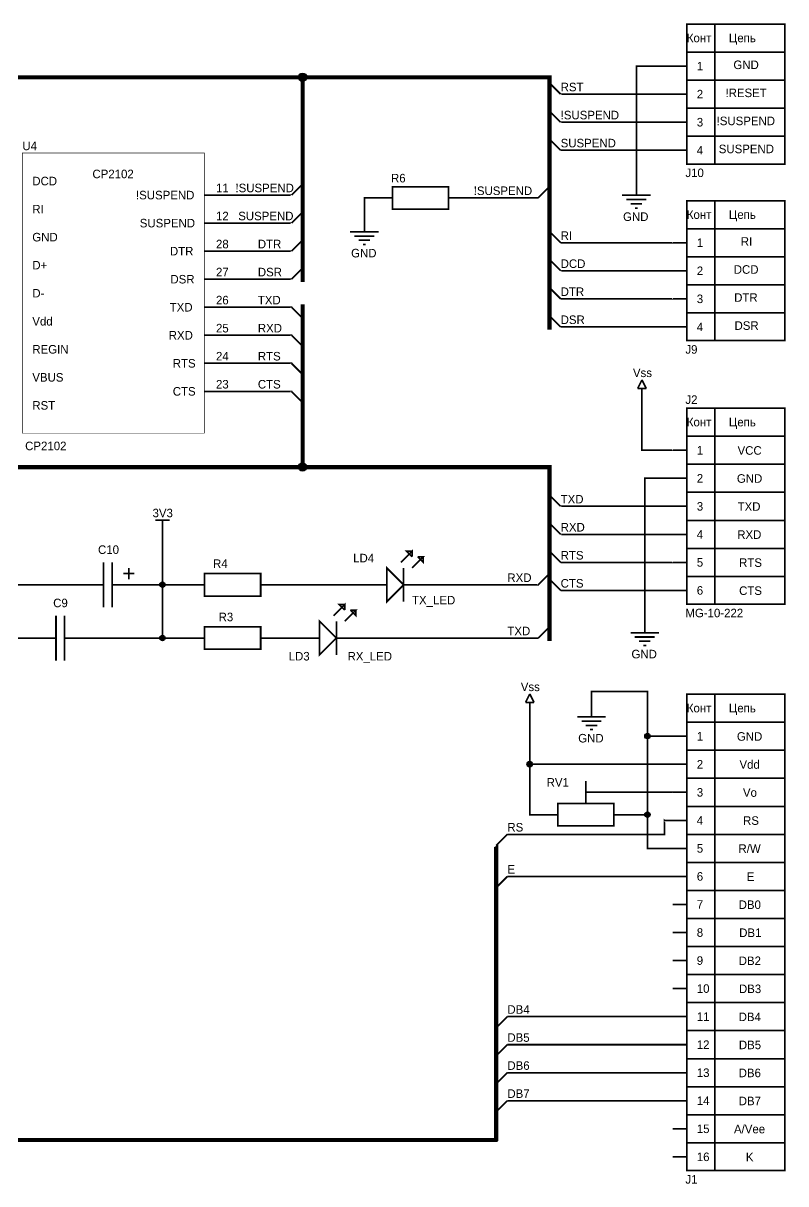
# Model space of a CAD drawing. Header units: millimetres. Extents: x 34 to 395, y 21 to 286.
# Drawn here: x 258.7 to 394.6, y 79.2 to 286.1 of the extents above; entities that cross this region are included whole.
import ezdxf

# ---------------------------------------------------------------- set-up
doc = ezdxf.new("R2010")
doc.units = ezdxf.units.MM
doc.layers.add('Sheet', color=255, linetype='Continuous')

msp = doc.modelspace()

# ---------------------------------------------------------------- linework, layer by layer
at = {"layer": 'Sheet'}
for points, const_width in [([(376.9976966, 285.99936196), (394.45700636, 285.99936196), (394.45700636, 261.0420992), (376.9976966, 261.0420992), (376.9976966, 285.99936196)], 0.29972), ([(381.99925124, 285.99947372), (381.99925124, 260.99947292)], 0.29972), ([(376.99925108, 280.99947356), (394.49925164, 280.99947356)], 0.29972), ([(374.49925608, 278.49947348), (367.999264, 278.49947348), (367.999264, 257.999484)], 0.29972), ([(376.99925616, 278.49947348), (374.49925608, 278.49947348)], 0.29972), ([(308.499383, 276.499447), (234.99953, 276.499447), (234.99953, 252.999494)], 0.7493), ([(308.499383, 239.99952), (308.499383, 276.499447), (352.499295, 276.499447), (352.499295, 231.499537)], 0.7493), ([(352.49928992, 275.49915944), (354.499291, 273.499453)], 0.29972), ([(376.99925108, 275.9994734), (394.49925164, 275.9994734)], 0.29972), ([(374.499251, 273.49947332), (354.499291, 273.49947332), (354.499291, 273.499453)], 0.29972), ([(376.99925108, 273.49947332), (374.499251, 273.49947332)], 0.29972), ([(376.99925108, 270.99947324), (394.49925164, 270.99947324)], 0.29972), ([(352.49928992, 270.49916944), (354.499291, 268.499463)], 0.29972), ([(374.499251, 268.49947316), (354.499291, 268.49947316), (354.499291, 268.499463)], 0.29972), ([(376.99925108, 268.49947316), (374.499251, 268.49947316)], 0.29972), ([(352.49928992, 265.49917944), (354.499291, 263.499473)], 0.29972), ([(376.99925108, 265.99947308), (394.49925164, 265.99947308)], 0.29972), ([(258.49974716, 262.99750804), (290.9551966, 262.99750804), (290.9551966, 213.0406458), (258.49974716, 213.0406458), (258.49974716, 262.99750804)], 0.09906), ([(374.499251, 263.499473), (354.499291, 263.499473)], 0.29972), ([(376.99925108, 263.499473), (374.499251, 263.499473)], 0.29972), ([(306.49938192, 255.499489), (308.499383, 257.49949008)], 0.29972), ([(324.499351, 252.999494), (324.499351, 256.999486), (334.499331, 256.999486), (334.499331, 252.999494), (324.499351, 252.999494)], 0.29972), ([(350.49929392, 254.99949), (352.499295, 256.99949108)], 0.29972), ([(367.999264, 257.999484), (367.999264, 255.459484)], 0.29972), ([(290.99941292, 255.49956012), (293.499413, 255.49956012)], 0.29972), ([(293.499413, 255.49956012), (306.49938192, 255.49956012), (306.49938192, 255.499489)], 0.29972), ([(319.499361, 251.499497), (319.499361, 254.99949), (321.999356, 254.99949)], 0.29972), ([(324.49935608, 254.99949), (321.999356, 254.99949)], 0.29972), ([(334.49932592, 254.99949), (336.999326, 254.99949)], 0.29972), ([(336.999326, 254.99949), (350.49929392, 254.99949)], 0.29972), ([(365.459264, 255.459484), (370.539264, 255.459484)], 0.29972), ([(366.221264, 254.697484), (369.777264, 254.697484)], 0.29972), ([(376.9976966, 254.49849024), (394.45700636, 254.49849024), (394.45700636, 229.54122748), (376.9976966, 229.54122748), (376.9976966, 254.49849024)], 0.29972), ([(381.99925124, 254.49953672), (381.99925124, 229.49953592)], 0.29972), ([(306.49938192, 250.499499), (308.499383, 252.49950008)], 0.29972), ([(366.983264, 253.935484), (369.015264, 253.935484)], 0.29972), ([(367.745264, 253.173484), (368.253264, 253.173484)], 0.29972), ([(290.99941292, 250.49955996), (293.499413, 250.49955996)], 0.29972), ([(293.499413, 250.49955996), (306.49938192, 250.49955996), (306.49938192, 250.499499)], 0.29972), ([(319.499361, 251.499497), (319.499361, 248.959497)], 0.29972), ([(316.959361, 248.959497), (322.039361, 248.959497)], 0.29972), ([(352.49928992, 248.99921244), (354.499291, 246.999506)], 0.29972), ([(376.99925108, 249.49953656), (394.49925164, 249.49953656)], 0.29972), ([(306.49938192, 245.499509), (308.499383, 247.49951008)], 0.29972), ([(317.721361, 248.197497), (321.277361, 248.197497)], 0.29972), ([(318.483361, 247.435497), (320.515361, 247.435497)], 0.29972), ([(319.245361, 246.673497), (319.753361, 246.673497)], 0.29972), ([(354.499291, 246.999506), (374.49925608, 246.999506), (374.49925608, 246.99953648)], 0.29972), ([(376.99925616, 246.99953648), (374.49925608, 246.99953648)], 0.29972), ([(290.99941292, 245.4995598), (293.499413, 245.4995598)], 0.29972), ([(293.499413, 245.4995598), (306.49938192, 245.4995598), (306.49938192, 245.499509)], 0.29972), ([(376.99925108, 244.4995364), (394.49925164, 244.4995364)], 0.29972), ([(306.49938192, 240.499519), (308.499383, 242.49952008)], 0.29972), ([(352.49928992, 243.99922244), (354.499291, 241.999516)], 0.29972), ([(354.499291, 241.999516), (354.499291, 241.99953632), (374.499251, 241.99953632)], 0.29972), ([(376.99925108, 241.99953632), (374.499251, 241.99953632)], 0.29972), ([(290.99941292, 240.49955964), (293.499413, 240.49955964)], 0.29972), ([(293.499413, 240.49955964), (306.49938192, 240.49955964), (306.49938192, 240.499519)], 0.29972), ([(352.49928992, 238.99923244), (354.499291, 236.999526)], 0.29972), ([(376.99925108, 239.49953624), (394.49925164, 239.49953624)], 0.29972), ([(308.499383, 235.999528), (308.499383, 206.999586), (352.499295, 206.999586), (352.499295, 175.999648)], 0.7493), ([(354.499291, 236.999526), (374.499251, 236.999526), (374.499251, 236.99953616)], 0.29972), ([(376.99925108, 236.99953616), (374.499251, 236.99953616)], 0.29972), ([(290.99941292, 235.49955948), (293.499413, 235.49955948)], 0.29972), ([(293.499413, 235.49955948), (306.49938192, 235.49955948), (306.49938192, 235.49923944)], 0.29972), ([(306.49938192, 235.49923944), (308.499383, 233.499533)], 0.29972), ([(352.49928992, 233.99924244), (354.499291, 231.999536)], 0.29972), ([(376.99925108, 234.49953608), (394.49925164, 234.49953608)], 0.29972), ([(374.499251, 231.999536), (354.499291, 231.999536)], 0.29972), ([(376.99925108, 231.999536), (374.499251, 231.999536)], 0.29972), ([(290.99941292, 230.49955932), (293.499413, 230.49955932)], 0.29972), ([(293.499413, 230.49955932), (306.49938192, 230.49955932), (306.49938192, 230.49924944)], 0.29972), ([(306.49938192, 230.49924944), (308.499383, 228.499543)], 0.29972), ([(290.99941292, 225.49955916), (293.499413, 225.49955916)], 0.29972), ([(293.499413, 225.49955916), (306.49938192, 225.49955916), (306.49938192, 225.49925944)], 0.29972), ([(306.49938192, 225.49925944), (308.499383, 223.499553)], 0.29972), ([(368.99926708, 222.5396108), (368.23726708, 221.0156108)], 0.29972), ([(368.99926708, 222.5396108), (369.76126708, 221.0156108)], 0.29972), ([(290.99941292, 220.499559), (293.499413, 220.499559)], 0.29972), ([(293.499413, 220.499559), (306.49938192, 220.499559), (306.49938192, 220.49926944)], 0.29972), ([(306.49938192, 220.49926944), (308.499383, 218.499563)], 0.29972), ([(368.23726708, 221.0156108), (369.76126708, 221.0156108)], 0.29972), ([(368.99926708, 219.9996108), (368.99926708, 221.0156108)], 0.29972), ([(368.99926708, 219.9996108), (368.99926708, 209.99948602), (374.49925608, 209.99948602), (374.49925608, 209.9996308)], 0.29972), ([(376.9976966, 217.49918908), (394.45700636, 217.49918908), (394.45700636, 182.53997528), (376.9976966, 182.53997528), (376.9976966, 217.49918908)], 0.29972), ([(381.99925124, 217.49963104), (381.99925124, 182.49962992)], 0.29972), ([(376.99925108, 212.49963088), (394.49925164, 212.49963088)], 0.29972), ([(376.99925616, 209.9996308), (374.49925608, 209.9996308)], 0.29972), ([(308.499383, 206.999586), (223.499553, 206.999586), (223.499553, 198.999602)], 0.7493), ([(376.99925108, 207.49963072), (394.49925164, 207.49963072)], 0.29972), ([(369.49925592, 179.99962984), (369.49925592, 204.99963064), (374.499251, 204.99963064)], 0.29972), ([(376.99925108, 204.99963064), (374.499251, 204.99963064)], 0.29972), ([(352.49928992, 201.99930644), (354.499291, 199.9996)], 0.29972), ([(376.99925108, 202.49963056), (394.49925164, 202.49963056)], 0.29972), ([(354.499291, 199.9996), (354.499291, 199.99963048), (374.499251, 199.99963048)], 0.29972), ([(376.99925108, 199.99963048), (374.499251, 199.99963048)], 0.29972), ([(282.229433, 197.53961), (284.769433, 197.53961)], 0.29972), ([(283.499433, 194.99961), (283.499433, 197.53961)], 0.29972), ([(352.49928992, 196.99931644), (354.499291, 194.99961)], 0.29972), ([(376.99925108, 197.4996304), (394.49925164, 197.4996304)], 0.29972), ([(283.499433, 194.99961), (283.499433, 185.999628), (283.499433, 176.499647)], 0.29972), ([(374.499251, 194.99963032), (354.499291, 194.99963032), (354.499291, 194.99961)], 0.29972), ([(376.99925108, 194.99963032), (374.499251, 194.99963032)], 0.29972), ([(376.99925108, 192.49963024), (394.49925164, 192.49963024)], 0.29972), ([(342.99930892, 139.49971592), (342.999314, 139.49971084), (342.999314, 106.99967932), (342.99930892, 106.99967424), (342.99930892, 86.99983107999999), (342.99930384, 86.999826), (235.999528, 86.999826), (235.999528, 191.999616)], 0.7493), ([(325.9993607, 189.99963016), (327.99936178, 191.99963124), (327.99936178, 190.9996307)], 0.29972), ([(327.99936178, 191.99963124), (326.99936124, 191.99963124), (327.99936178, 190.9996307)], 0.29972), ([(327.99936178, 188.99962962), (329.99936286, 190.9996307), (328.99936232, 190.9996307)], 0.29972), ([(329.99936286, 190.9996307), (329.99936286, 189.99963016), (328.99936232, 190.9996307)], 0.29972), ([(352.49928992, 191.99932644), (354.499291, 189.99962)], 0.29972), ([(272.999454, 181.999636), (272.999454, 189.99962)], 0.29972), ([(274.499451, 189.99962), (274.499451, 181.999636)], 0.29972), ([(277.49945262, 188.99962962), (277.49945262, 186.99962854)], 0.29972), ([(323.49935808, 188.99962962), (323.49935808, 182.99962638), (326.4993597, 185.999628), (323.49935808, 188.99962962)], 0.29972), ([(326.4993597, 188.99962962), (326.4993597, 182.99962638)], 0.29972), ([(354.499291, 189.99962), (374.499251, 189.99962), (374.499251, 189.99963016)], 0.29972), ([(376.99925108, 189.99963016), (374.499251, 189.99963016)], 0.29972), ([(276.49945208, 187.99962908), (278.49945316, 187.99962908)], 0.29972), ([(290.999418, 183.999632), (290.999418, 187.999624), (300.999398, 187.999624), (300.999398, 183.999632), (290.999418, 183.999632)], 0.29972), ([(350.49929392, 185.999628), (352.499295, 187.99962908)], 0.29972), ([(352.49928992, 186.99933644), (354.499291, 184.99963)], 0.29972), ([(376.99925108, 187.49963008), (394.49925164, 187.49963008)], 0.29972), ([(261.499477, 176.499647), (254.499491, 176.499647), (254.499491, 185.999628), (269.99946, 185.999628)], 0.29972), ([(272.99945908, 185.999628), (269.99946, 185.999628)], 0.29972), ([(272.999454, 185.999628), (272.499455, 185.999628)], 0.29972), ([(274.49944592, 185.999628), (277.499445, 185.999628)], 0.29972), ([(277.499445, 185.999628), (283.499433, 185.999628)], 0.29972), ([(288.499423, 185.999628), (283.499433, 185.999628)], 0.29972), ([(290.99942308, 185.999628), (288.499423, 185.999628)], 0.29972), ([(300.99939292, 185.999628), (303.499393, 185.999628)], 0.29972), ([(303.499393, 185.999628), (320.999358, 185.999628)], 0.29972), ([(323.49935808, 185.999628), (320.999358, 185.999628)], 0.29972), ([(326.49936224, 185.999628), (328.99936232, 185.999628)], 0.29972), ([(350.49929392, 185.999628), (350.49929392, 185.99960768), (329.499341, 185.99960768), (329.499341, 185.999628), (328.99936232, 185.999628)], 0.29972), ([(354.499291, 184.99963), (374.499251, 184.99963)], 0.29972), ([(376.99925108, 184.99963), (374.499251, 184.99963)], 0.29972), ([(313.99936438, 180.49964916), (315.99936546, 182.49965024), (315.99936546, 181.4996497)], 0.29972), ([(315.99936546, 182.49965024), (314.99936492, 182.49965024), (315.99936546, 181.4996497)], 0.29972), ([(264.499471, 180.499639), (264.499471, 172.499655)], 0.29972), ([(265.999468, 172.499655), (265.999468, 180.499639)], 0.29972), ([(315.99936546, 179.49964862), (317.99936654, 181.4996497), (316.999366, 181.4996497)], 0.29972), ([(317.99936654, 181.4996497), (317.99936654, 180.49964916), (316.999366, 181.4996497)], 0.29972), ([(369.49925592, 179.99962984), (369.49925592, 177.45962984)], 0.29972), ([(290.999418, 174.499651), (290.999418, 178.499643), (300.999398, 178.499643), (300.999398, 174.499651), (290.999418, 174.499651)], 0.29972), ([(311.49936176, 179.49964862), (311.49936176, 173.49964538), (314.49936338, 176.499647), (311.49936176, 179.49964862)], 0.29972), ([(314.49936338, 179.49964862), (314.49936338, 173.49964538)], 0.29972), ([(350.499299, 176.499647), (352.49930008, 178.49964808)], 0.29972), ([(264.49947608, 176.499647), (261.499477, 176.499647)], 0.29972), ([(265.99946292, 176.499647), (268.999462, 176.499647)], 0.29972), ([(265.999468, 176.499647), (266.499467, 176.499647)], 0.29972), ([(268.999462, 176.499647), (283.499433, 176.499647), (288.499423, 176.499647)], 0.29972), ([(290.99942308, 176.499647), (288.499423, 176.499647)], 0.29972), ([(300.99939292, 176.499647), (303.499393, 176.499647)], 0.29972), ([(303.499393, 176.499647), (308.99936168, 176.499647)], 0.29972), ([(311.49936176, 176.499647), (308.99936168, 176.499647)], 0.29972), ([(314.49936592, 176.499647), (316.999366, 176.499647)], 0.29972), ([(316.999366, 176.499647), (350.499299, 176.499647)], 0.29972), ([(366.95925592, 177.45962984), (372.03925592, 177.45962984)], 0.29972), ([(367.72125592, 176.69762984), (371.27725592, 176.69762984)], 0.29972), ([(368.48325592, 175.93562984), (370.51525592, 175.93562984)], 0.29972), ([(369.24525592, 175.17362984), (369.75325592, 175.17362984)], 0.29972), ([(348.999302, 166.539672), (348.237302, 165.015672)], 0.29972), ([(348.999302, 166.539672), (349.761302, 165.015672)], 0.29972), ([(359.99928, 164.99967), (359.99928, 166.999666), (369.99926, 166.999666), (369.99926, 158.999682)], 0.29972), ([(376.9976966, 166.499794), (394.45700636, 166.499794), (394.45700636, 81.54137616), (376.9976966, 81.54137616), (376.9976966, 166.499794)], 0.29972), ([(381.99924616, 166.49968224), (381.99925124, 81.49967952)], 0.29972), ([(348.237302, 165.015672), (349.761302, 165.015672)], 0.29972), ([(348.999302, 163.999672), (348.999302, 165.015672)], 0.29972), ([(351.49932748, 144.99971), (348.999302, 144.99971), (348.999302, 153.999692), (348.999302, 163.999672)], 0.29972), ([(359.99928, 164.99967), (359.99928, 162.45967)], 0.29972), ([(357.45928, 162.45967), (362.53928, 162.45967)], 0.29972), ([(358.22128, 161.69767), (361.77728, 161.69767)], 0.29972), ([(376.99925108, 161.49968208), (394.49925164, 161.49968208)], 0.29972), ([(358.98328, 160.93567), (361.01528, 160.93567)], 0.29972), ([(359.74528, 160.17367), (360.25328, 160.17367)], 0.29972), ([(374.499251, 158.999682), (369.99926, 158.999682), (369.99926, 144.99971), (369.99926, 138.99968136), (374.49924592, 138.99968136)], 0.29972), ([(376.99925108, 158.999682), (374.499251, 158.999682)], 0.29972), ([(376.999246, 156.49968192), (394.49924656, 156.49968192)], 0.29972), ([(374.49924592, 153.99968184), (348.99931216, 153.99968184), (348.999302, 153.999692)], 0.29972), ([(376.999246, 153.99968184), (374.49924592, 153.99968184)], 0.29972), ([(358.999282, 146.999706), (358.999282, 150.999698)], 0.29972), ([(376.999246, 151.49968176), (394.49924656, 151.49968176)], 0.29972), ([(358.999282, 148.999702), (363.999272, 148.999702)], 0.29972), ([(363.99926692, 148.999702), (366.499267, 148.999702)], 0.29972), ([(366.499267, 148.999702), (374.4992256, 148.999702), (374.49924592, 148.99968168)], 0.29972), ([(376.999246, 148.99968168), (374.49924592, 148.99968168)], 0.29972), ([(353.99932248, 142.999714), (353.99932248, 146.999706), (363.99930248, 146.999706), (363.99930248, 142.999714), (353.99932248, 142.999714)], 0.29972), ([(353.99932756, 144.99971), (351.49932748, 144.99971)], 0.29972), ([(363.9992974, 144.99971), (366.49929748, 144.99971)], 0.29972), ([(366.49929748, 144.99971), (369.99926, 144.99971)], 0.29972), ([(376.999246, 146.4996816), (394.49924656, 146.4996816)], 0.29972), ([(344.99931, 141.499717), (372.999254, 141.499717), (372.999254, 143.999712), (372.99928448, 143.99968152), (374.49924592, 143.99968152)], 0.29972), ([(376.999246, 143.99968152), (374.49924592, 143.99968152)], 0.29972), ([(342.999314, 139.49971084), (344.99931508, 141.49971192)], 0.29972), ([(376.999246, 141.49968144), (394.49924656, 141.49968144)], 0.29972), ([(376.999246, 138.99968136), (374.49924592, 138.99968136)], 0.29972), ([(376.999246, 136.49968128), (394.49924656, 136.49968128)], 0.29972), ([(342.999314, 131.99968012), (344.99931508, 133.9996812)], 0.29972), ([(344.99931508, 133.9996812), (374.49924592, 133.9996812)], 0.29972), ([(376.999246, 133.9996812), (374.49924592, 133.9996812)], 0.29972), ([(376.99925108, 131.49968112), (394.49925164, 131.49968112)], 0.29972), ([(376.99925108, 128.99968104), (374.499251, 128.99968104)], 0.29972), ([(376.999246, 126.49968096), (394.49924656, 126.49968096)], 0.29972), ([(376.999246, 123.99968088), (374.49924592, 123.99968088)], 0.29972), ([(376.999246, 121.4996808), (394.49924656, 121.4996808)], 0.29972), ([(376.999246, 118.99968072), (374.49924592, 118.99968072)], 0.29972), ([(376.999246, 116.49968064), (394.49924656, 116.49968064)], 0.29972), ([(376.999246, 113.99968056), (374.49924592, 113.99968056)], 0.29972), ([(376.999246, 111.49968048), (394.49924656, 111.49968048)], 0.29972), ([(342.99930892, 106.99967424), (344.99931, 108.99967532)], 0.29972), ([(344.99931508, 108.9996804), (374.49924592, 108.9996804)], 0.29972), ([(376.999246, 108.9996804), (374.49924592, 108.9996804)], 0.29972), ([(376.999246, 106.49968032), (394.49924656, 106.49968032)], 0.29972), ([(342.99930892, 101.99967916), (344.99931, 103.99968024)], 0.29972), ([(374.49924592, 103.99968024), (344.99931, 103.99968024)], 0.29972), ([(376.999246, 103.99968024), (374.49924592, 103.99968024)], 0.29972), ([(376.99925108, 101.49968016), (394.49925164, 101.49968016)], 0.29972), ([(342.99930892, 96.999679), (344.99931, 98.99968007999999)], 0.29972), ([(374.499251, 98.99968007999999), (344.99931, 98.99968007999999)], 0.29972), ([(376.99925108, 98.99968007999999), (374.499251, 98.99968007999999)], 0.29972), ([(376.99925108, 96.49968), (394.49925164, 96.49968)], 0.29972), ([(342.99930892, 91.99967884), (344.99931, 93.99967991999999)], 0.29972), ([(374.499251, 93.99967991999999), (344.99931, 93.99967991999999)], 0.29972), ([(376.99925108, 93.99967991999999), (374.499251, 93.99967991999999)], 0.29972), ([(376.99925108, 91.49967984), (394.49925164, 91.49967984)], 0.29972), ([(376.99925108, 88.99967975999999), (374.499251, 88.99967975999999)], 0.29972), ([(376.99925108, 86.49967968), (394.49925164, 86.49967968)], 0.29972), ([(376.99925108, 83.9996796), (374.499251, 83.9996796)], 0.29972)]:
    msp.add_lwpolyline(points, dxfattribs=dict(at, const_width=const_width))
for points, const_width in [([(308.118383, 276.499447, 1), (308.880383, 276.499447, 1)], 0.762), ([(308.118383, 206.999586, 1), (308.880383, 206.999586, 1)], 0.762), ([(283.245433, 185.999628, 1), (283.753433, 185.999628, 1)], 0.508), ([(283.245433, 176.499647, 1), (283.753433, 176.499647, 1)], 0.508), ([(369.74526, 158.999682, 1), (370.25326, 158.999682, 1)], 0.508), ([(348.745302, 153.999692, 1), (349.253302, 153.999692, 1)], 0.508), ([(369.74526, 144.99971, 1), (370.25326, 144.99971, 1)], 0.508)]:
    msp.add_lwpolyline(points, format="xyb", close=True, dxfattribs=dict(at, const_width=const_width))
for centre, major_axis, ratio in [((308.47800636, 276.51866972), (0, 0.7408875199999999), 0.9998902937385151), ((308.47800636, 276.51866972), (0, 0.7408875199999999), 0.9998902937385151), ((308.47800636, 276.51866972), (0, 0.7408875199999999), 0.9998902937385151), ((308.47800636, 276.51866972), (0, 0.7408875199999999), 0.9998902937385151), ((308.47800636, 207.02094994), (0, 0.7408849799999999), 0.9998937216948303), ((308.47800636, 207.02094994), (0, 0.7408849799999999), 0.9998937216948303), ((308.47800636, 207.02094994), (0, 0.7408849799999999), 0.9998937216948303), ((308.47800636, 207.02094994), (0, 0.7408849799999999), 0.9998937216948303), ((283.4783002, 186.0194908), (0, 0.4868672), 0.9998956594323873), ((283.4783002, 186.0194908), (0, 0.4868672), 0.9998956594323873), ((283.4783002, 186.0194908), (0, 0.4868672), 0.9998956594323873), ((283.4783002, 186.0194908), (0, 0.4868672), 0.9998956594323873), ((283.4783002, 186.0194908), (0, 0.4868672), 0.9998956594323873), ((283.4783002, 186.0194908), (0, 0.4868672), 0.9998956594323873), ((283.4783002, 176.52027688), (0, 0.4868672), 0.9998956594323873), ((283.4783002, 176.52027688), (0, 0.4868672), 0.9998956594323873), ((283.4783002, 176.52027688), (0, 0.4868672), 0.9998956594323873), ((283.4783002, 176.52027688), (0, 0.4868672), 0.9998956594323873), ((369.9785082, 159.019494), (0, 0.4868672), 0.9998956594323873), ((369.9785082, 159.019494), (0, 0.4868672), 0.9998956594323873), ((369.9785082, 159.019494), (0, 0.4868672), 0.9998956594323873), ((369.9785082, 159.019494), (0, 0.4868672), 0.9998956594323873), ((348.97652836, 154.01984436), (0.4868164, 0), 0.9973807784618596), ((348.97652836, 154.01984436), (0.4868164, 0), 0.9973807784618596), ((348.97652836, 154.01984436), (0.4868164, 0), 0.9973807784618596), ((348.97652836, 154.01984436), (0.4868164, 0), 0.9973807784618596), ((369.9785082, 145.01940516), (0, 0.48687228), 0.9998852265731785), ((369.9785082, 145.01940516), (0, 0.48687228), 0.9998852265731785), ((369.9785082, 145.01940516), (0, 0.48687228), 0.9998852265731785), ((369.9785082, 145.01940516), (0, 0.48687228), 0.9998852265731785)]:
    msp.add_ellipse(centre, major_axis=major_axis, ratio=ratio, dxfattribs=at)

# ---------------------------------------------------------------- texts
for s, p in [('Конт', (376.99925108, 282.75765394)), ('Цепь', (384.49925132, 282.75765394)), ('GND', (385.30847246, 277.96746032)), ('1', (378.77725616, 277.73765382)), ('RST', (354.499291, 274.00763334)), ('2', (378.77725108, 272.73765366)), ('!RESET', (383.89361372, 272.96745762)), ('!SUSPEND', (354.499291, 269.00764334)), ('3', (378.77725108, 267.7376535)), ('!SUSPEND', (382.31603496, 267.96745492)), ('U4', (258.49930012, 263.5077407)), ('SUSPEND', (354.499291, 264.00765334)), ('4', (378.77725108, 262.73765334)), ('SUSPEND', (382.69703496, 262.96745476)), ('DCD', (260.27730012, 257.23774054)), ('CP2102', (270.99941228, 258.50774054)), ('R6', (324.245351, 257.76166634)), ('J10', (376.74525108, 258.71365326)), ('11', (293.03141292, 256.00774046)), ('!SUSPEND', (296.499407, 256.00774046)), ('!SUSPEND', (338.999322, 255.50767034)), ('!SUSPEND', (278.76540132, 254.73774046)), ('RI', (260.27730012, 252.23774038)), ('12', (293.03141292, 251.0077403)), ('SUSPEND', (296.999406, 251.0077403)), ('Конт', (376.99925108, 251.25771694)), ('Цепь', (384.49925132, 251.25771694)), ('SUSPEND', (279.44271264, 249.7377403)), ('GND', (365.62867184, 250.887484)), ('GND', (260.27730012, 247.23774022)), ('RI', (354.499291, 247.50768634)), ('28', (293.03141292, 246.00774014)), ('DTR', (300.499399, 246.00774014)), ('1', (378.77725616, 246.23771682)), ('RI', (386.63006748, 246.46752332)), ('DTR', (284.81888172, 244.73774014)), ('GND', (317.12876884, 244.387497)), ('D+', (260.27730012, 242.23774006)), ('27', (293.03141292, 241.00773998)), ('DSR', (300.499399, 241.00773998)), ('DCD', (354.499291, 242.50771666)), ('2', (378.77725108, 241.23771666)), ('DCD', (385.36998872, 241.46752062)), ('DSR', (284.903545, 239.73773998)), ('D-', (260.27730012, 237.2377399)), ('DTR', (354.499291, 237.50770634)), ('TXD', (284.77655008, 234.73773982)), ('26', (293.03141292, 236.00773982)), ('TXD', (300.499399, 236.00773982)), ('3', (378.77725108, 236.2377165)), ('DTR', (385.44539624, 236.46751792)), ('DSR', (354.499291, 232.50771634)), ('Vdd', (260.27730012, 232.23773974)), ('25', (293.03141292, 231.00773966)), ('RXD', (300.499399, 231.00773966)), ('4', (378.77725108, 231.23771634)), ('DSR', (385.50889624, 231.46751776)), ('RXD', (284.60722098, 229.73773966)), ('REGIN', (260.27730012, 227.23773958)), ('J9', (376.74525108, 227.21371626)), ('RTS', (285.32686394, 224.7377395)), ('24', (293.03141292, 226.0077395)), ('RTS', (300.499399, 226.0077395)), ('VBUS', (260.27730012, 222.23773942)), ('Vss', (367.39064952, 223.04779114)), ('23', (293.03141292, 221.00773934)), ('CTS', (300.499399, 221.00773934)), ('CTS', (285.32686394, 219.73773934)), ('J2', (376.74525108, 218.26181138)), ('RST', (260.27730012, 217.23773926)), ('Конт', (376.99925108, 214.25781126)), ('Цепь', (384.49925132, 214.25781126)), ('CP2102', (258.999482, 210.00776134)), ('1', (378.77725616, 209.23781114)), ('VCC', (386.04951746, 209.19761818)), ('2', (378.77725108, 204.23781098)), ('GND', (385.92846868, 204.19761802)), ('TXD', (354.499291, 200.50781082)), ('3', (378.77725108, 199.23781082)), ('3V3', (281.72148888, 198.04779034)), ('TXD', (386.05546868, 199.19761786)), ('RXD', (354.499291, 195.50779034)), ('4', (378.77725108, 194.23781066)), ('RXD', (385.98998494, 194.1976177)), ('C10', (271.999456, 191.50779834)), ('R4', (292.499415, 189.00780334)), ('LD4', (317.499365, 190.00780134)), ('RTS', (354.499291, 190.50780034)), ('5', (378.77725108, 189.2378105)), ('RTS', (386.32534368, 189.19761754)), ('RXD', (344.99931, 186.50778802)), ('CTS', (354.499291, 185.50781034)), ('6', (378.77725108, 184.23781034)), ('CTS', (386.32534368, 184.19761738)), ('C9', (263.999472, 182.00781734)), ('TX_LED', (327.999344, 182.50781634)), ('R3', (293.499413, 179.50782234)), ('MG-10-222', (376.74525108, 180.21381026)), ('TXD', (344.99931, 177.00782734)), ('LD3', (305.999388, 172.50783634)), ('RX_LED', (316.499367, 172.50783634)), ('GND', (367.12866376, 172.88762984)), ('Vss', (347.39068444, 167.04785234)), ('Конт', (376.999246, 163.25786246)), ('Цепь', (384.49924624, 163.25786246)), ('GND', (357.62868784, 157.88767)), ('1', (378.77725108, 158.23786234)), ('GND', (385.9284636, 158.19766938)), ('2', (378.777246, 153.23786218)), ('Vdd', (386.39082488, 153.19766922)), ('RV1', (351.99932648, 150.00788134)), ('3', (378.777246, 148.23786202)), ('Vo', (387.0079636, 148.19766906)), ('RS', (344.99931, 142.00789734)), ('4', (378.777246, 143.23786186)), ('RS', (387.02582488, 143.1976689)), ('5', (378.777246, 138.2378617)), ('R/W', (386.21222986, 138.19766874)), ('E', (344.99931508, 134.50786154)), ('6', (378.777246, 133.23786154)), ('E', (387.69455862, 133.19766858)), ('7', (378.77725108, 128.23786138)), ('DB0', (386.24397986, 128.19766842)), ('8', (378.777246, 123.23786122)), ('DB1', (386.34319988, 123.19766826)), ('9', (378.777246, 118.23786106)), ('DB2', (386.25191736, 118.1976681)), ('10', (378.777246, 113.2378609)), ('DB3', (386.29755862, 113.19766794)), ('DB4', (344.99931508, 109.50786074)), ('11', (378.777246, 108.23786074)), ('DB4', (386.24199612, 108.19766778)), ('DB5', (344.99931, 104.50786058)), ('12', (378.777246, 103.23786058)), ('DB5', (386.27969988, 103.19766762)), ('DB6', (344.99931, 99.50786042)), ('13', (378.77725108, 98.23786041999999)), ('DB6', (386.24596868, 98.19766745999999)), ('DB7', (344.99931, 94.50786026)), ('14', (378.77725108, 93.23786025999999)), ('DB7', (386.25589246, 93.19766729999999)), ('15', (378.77725108, 88.23786009999999)), ('A/Vee', (385.4085637, 88.19766714)), ('16', (378.77725108, 83.23785993999999)), ('K', (387.53184368, 83.19766698)), ('J1', (376.745246, 79.21385986))]:
    msp.add_text(s, height=1.524, dxfattribs=at).set_placement(p)

doc.saveas('drawing.dxf')
